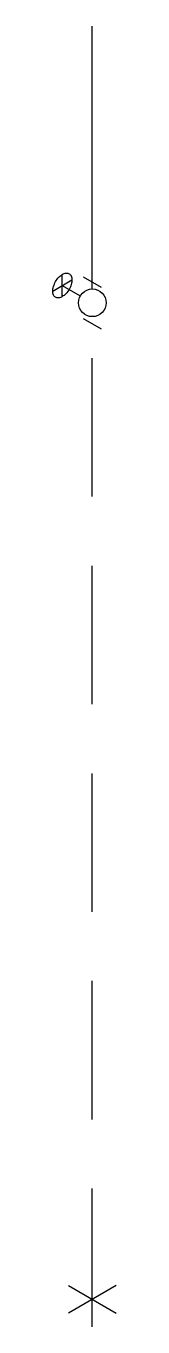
# Model space of a CAD drawing. Header units: millimetres. Extents: x -2824.91 to -2824.8, y 1119.79 to 1122.14.
import ezdxf

# ---------------------------------------------------------------- set-up
doc = ezdxf.new("R2010")
doc.units = ezdxf.units.MM
doc.linetypes.add('HIDDEN', pattern=[0.375, 0.25, -0.125])
doc.layers.add('Hds_iso_símbolos', color=2, linetype='Continuous')
doc.layers.add('Hds_iso_tubos', color=5, linetype='Continuous')

msp = doc.modelspace()

# ---------------------------------------------------------------- linework, layer by layer
at = {"layer": 'Hds_iso_símbolos'}
for p, q in [((-2824.8943, 1121.6468), (-2824.8943, 1121.6868)), ((-2824.8564, 1121.6824), (-2824.8239, 1121.6636)), ((-2824.9116, 1121.6568), (-2824.8769, 1121.6768)), ((-2824.8943, 1121.6668), (-2824.8618, 1121.648)), ((-2824.8564, 1121.6074), (-2824.8239, 1121.5886))]:
    msp.add_line(p, q, dxfattribs=at)
at = {"layer": 'Hds_iso_símbolos', "color": 1, "linetype": 'HIDDEN'}
for p, q in [((-2824.8401, 1119.7855), (-2824.8401, 1121.6105)), ((-2824.7968, 1119.8605), (-2824.8834, 1119.8105)), ((-2824.8834, 1119.8605), (-2824.7968, 1119.8105))]:
    msp.add_line(p, q, dxfattribs=at)
at = {"layer": 'Hds_iso_símbolos'}
msp.add_lwpolyline([(-2824.9065, 1121.6738, -0.058752), (-2824.9006, 1121.6818, -0.072341), (-2824.8943, 1121.6868, -0.106617), (-2824.8871, 1121.6891, -0.156851), (-2824.882, 1121.688, -0.156851), (-2824.8785, 1121.6841, -0.106617), (-2824.8769, 1121.6768, -0.072341), (-2824.8781, 1121.6688, -0.058752), (-2824.882, 1121.6597, -0.058752), (-2824.8879, 1121.6517, -0.072341), (-2824.8943, 1121.6468, -0.106617), (-2824.9014, 1121.6445, -0.156851), (-2824.9065, 1121.6455, -0.156851), (-2824.91, 1121.6494, -0.106617), (-2824.9116, 1121.6568, -0.072341), (-2824.9104, 1121.6647, -0.058752)], format="xyb", close=True, dxfattribs=at)
msp.add_circle((-2824.8401, 1121.6355), 0.025, dxfattribs=at)
at = {"layer": 'Hds_iso_tubos'}
msp.add_line((-2824.8401, 1121.6605), (-2824.8401, 1122.1355), dxfattribs=at)

doc.saveas('drawing.dxf')
